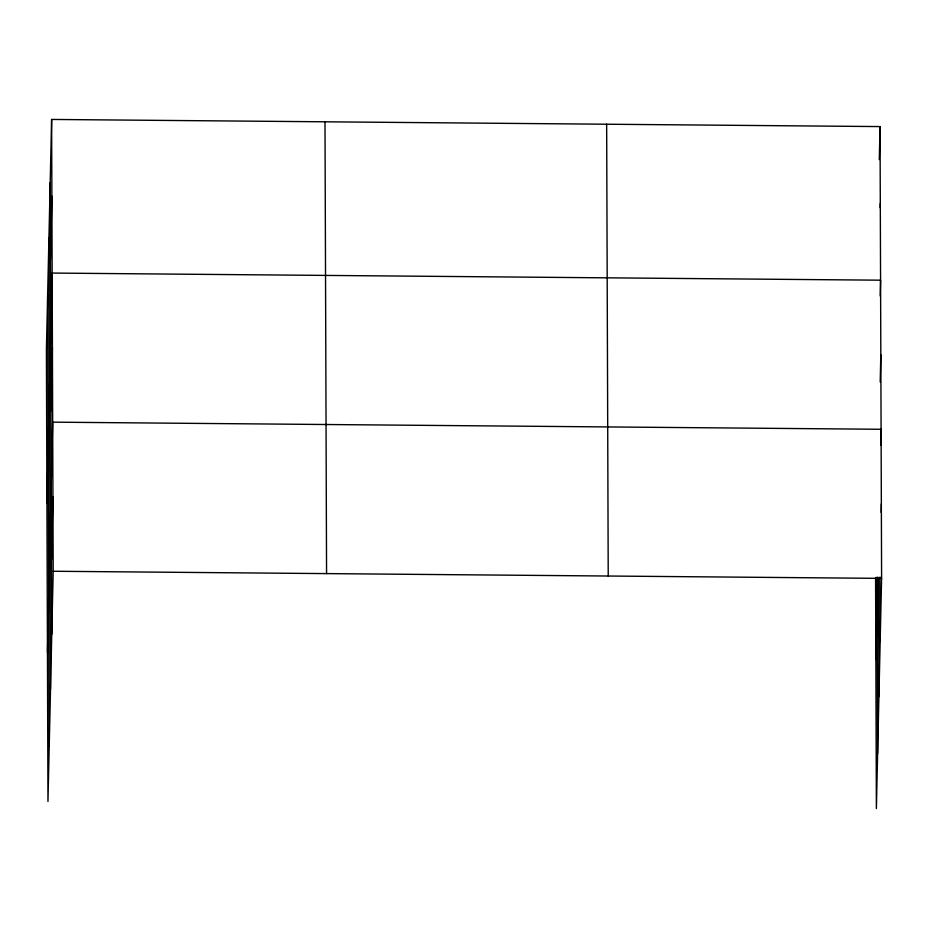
<?xml version="1.0" encoding="UTF-8"?>
<svg xmlns="http://www.w3.org/2000/svg" width="928" height="928" viewBox="0 0 928 928"><rect width="100%" height="100%" fill="white"/><g stroke="black" fill="none" stroke-linecap="round" stroke-linejoin="round"><path stroke-width="1.39" d="M51.62 119.445L46.4 349.624L47.966 801.421L53.198 571.254L51.62 119.445L880.034 126.579L881.6 578.376L876.38 808.555L875.58 577.738M50.46 259.388L51.887 196.26M46.934 503.231L52.154 273.064L880.568 280.186L880.208 295.974M50.982 410.744L52.42 347.606M47.456 652.326L52.676 422.159L881.078 429.281L880.718 445.069M51.504 559.839L52.931 496.712M879.28 159.581L880.034 126.579M880.196 207.686L880.301 203.383M880.208 382L880.823 354.74M875.858 659.46L877.726 577.355M881.148 512.442L881.345 503.834M53.198 571.254L881.6 578.376M879.941 577.007L880.162 641.515M878.503 577.645L878.92 696.638M877.018 577.1L877.633 753.432M606.657 124.224L608.223 576.033M324.997 121.8L326.563 573.608M50.193 182.584L51.759 634.392M48.94 237.707L50.506 689.516M47.653 294.501L49.219 746.309"/></g></svg>
